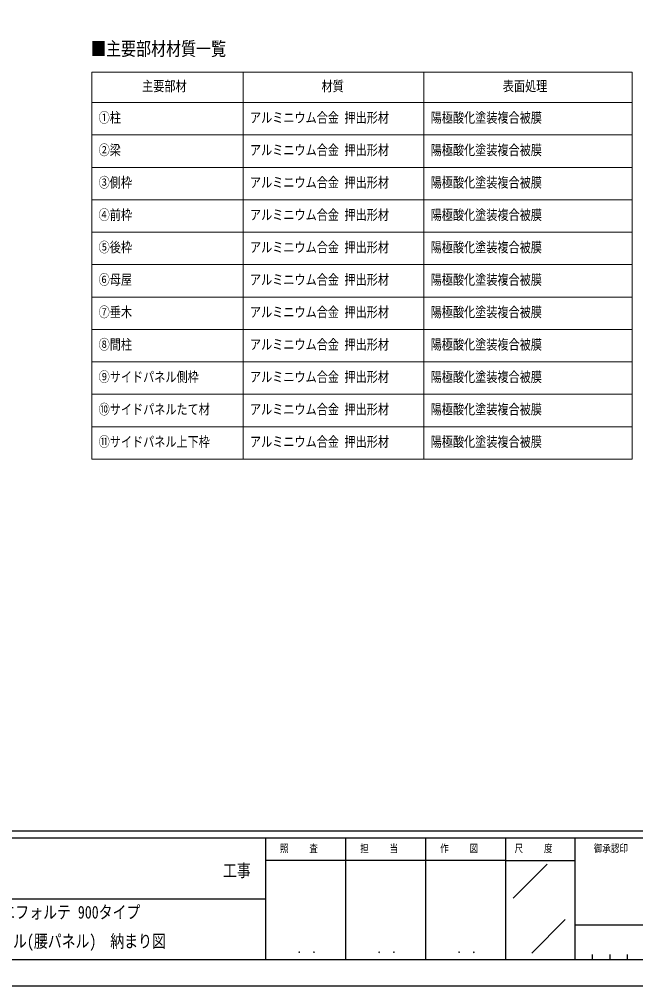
# Model space of a CAD drawing. Units: millimetres, scale not verified. Extents: x -10512 to 10512, y -7425 to 7425.
# Drawn here: x 1466 to 5899, y -7425 to -468 of the extents above; entities that cross this region are included whole.
import ezdxf
from ezdxf.enums import TextEntityAlignment as Align

# ---------------------------------------------------------------- set-up
doc = ezdxf.new("R2010")
doc.units = ezdxf.units.MM
doc.header["$LTSCALE"] = 30
doc.layers.add('0-1_TABLE1', color=7, linetype='Continuous', lineweight=18)
doc.layers.add('0-2_USER1', color=3, linetype='Continuous')
doc.layers.add('0-7_YKK_ZWAK', color=7, linetype='Continuous')
doc.styles.add('ＭＳ ゴシック', font='')
doc.styles.get('ＭＳ ゴシック').set_extended_font_data('MS Gothic')

msp = doc.modelspace()

# ---------------------------------------------------------------- linework, layer by layer
at = {"layer": '0-1_TABLE1'}
for p, q in [((1986.77, -847.57), (5875.01, -847.57)), ((1986.77, -847.57), (1986.77, -3634.24)), ((3075.2, -847.57), (3075.2, -3634.24)), ((4375.01, -847.57), (4375.01, -3634.24)), ((5875.01, -847.57), (5875.01, -3634.24)), ((1986.77, -1067.57), (5875.01, -1067.57)), ((1986.77, -1300.9), (5875.01, -1300.9)), ((1986.77, -1534.24), (5875.01, -1534.24)), ((1986.77, -1767.57), (5875.01, -1767.57)), ((1986.77, -2000.9), (5875.01, -2000.9)), ((1986.77, -2234.24), (5875.01, -2234.24)), ((1986.77, -2467.57), (5875.01, -2467.57)), ((1986.77, -2700.9), (5875.01, -2700.9)), ((1986.77, -2934.24), (5875.01, -2934.24)), ((1986.77, -3167.57), (5875.01, -3167.57)), ((1986.77, -3400.9), (5875.01, -3400.9)), ((1986.77, -3634.24), (5875.01, -3634.24))]:
    msp.add_line(p, q, dxfattribs=at)
at = {"layer": '0-7_YKK_ZWAK'}
for p, q in [((9737.55, -6312.5), (-9762.45, -6312.5)), ((3237.55, -6362.5), (-12.45, -6362.5)), ((3812.55, -6362.5), (3812.55, -7237.5)), ((4387.55, -6362.5), (4387.55, -7237.5)), ((4962.55, -6362.5), (4962.55, -7237.5)), ((5462.55, -6362.5), (4962.55, -6362.5)), ((8043.8, -6362.5), (5462.55, -6362.5)), ((5462.55, -6362.5), (5462.55, -7237.5)), ((4962.55, -6525), (3237.55, -6525)), ((4962.55, -6525), (5462.55, -6525)), ((5017.76, -6795.73), (5262.59, -6550.9)), ((-12.45, -6800), (3237.55, -6800)), ((5151.68, -7189.97), (5392.23, -6949.42)), ((5462.55, -6987.5), (8043.8, -6987.5)), ((5587.55, -7200), (5587.55, -7237.5)), ((5712.55, -7200), (5712.55, -7237.5)), ((5837.55, -7200), (5837.55, -7237.5)), ((-12.45, -7237.5), (3237.55, -7237.5)), ((3237.55, -7237.5), (4962.55, -7237.5)), ((4962.55, -7237.5), (5462.55, -7237.5)), ((5462.55, -7237.5), (8043.8, -7237.5))]:
    msp.add_line(p, q, dxfattribs=at)
msp.add_lwpolyline([(-10512.5, -7425), (10512.5, -7425), (10512.5, 7425), (-10512.5, 7425)], close=True, dxfattribs=at)
msp.add_lwpolyline([(4962.55, -6362.5), (3237.55, -6362.5), (3237.55, -7237.5)], dxfattribs=at)

# ---------------------------------------------------------------- texts
at = {"layer": '0-1_TABLE1', "style": 'ＭＳ ゴシック', "width": 0.8}
for s, p in [('主要部材', (2349.65, -1007.57)), ('材質', (3639.77, -1007.57)), ('表面処理', (4943.68, -1007.57)), ('①柱', (2036.77, -1234.24)), ('アルミニウム合金 押出形材', (3125.2, -1234.24)), ('陽極酸化塗装複合被膜', (4425.01, -1234.24)), ('②梁', (2036.77, -1467.57)), ('アルミニウム合金 押出形材', (3125.2, -1467.57)), ('陽極酸化塗装複合被膜', (4425.01, -1467.57)), ('③側枠', (2036.77, -1700.9)), ('アルミニウム合金 押出形材', (3125.2, -1700.9)), ('陽極酸化塗装複合被膜', (4425.01, -1700.9)), ('④前枠', (2036.77, -1934.24)), ('アルミニウム合金 押出形材', (3125.2, -1934.24)), ('陽極酸化塗装複合被膜', (4425.01, -1934.24)), ('⑤後枠', (2036.77, -2167.57)), ('アルミニウム合金 押出形材', (3125.2, -2167.57)), ('陽極酸化塗装複合被膜', (4425.01, -2167.57)), ('⑥母屋', (2036.77, -2400.9)), ('アルミニウム合金 押出形材', (3125.2, -2400.9)), ('陽極酸化塗装複合被膜', (4425.01, -2400.9)), ('⑦垂木', (2036.77, -2634.24)), ('アルミニウム合金 押出形材', (3125.2, -2634.24)), ('陽極酸化塗装複合被膜', (4425.01, -2634.24)), ('⑧間柱', (2036.77, -2867.57)), ('アルミニウム合金 押出形材', (3125.2, -2867.57)), ('陽極酸化塗装複合被膜', (4425.01, -2867.57)), ('⑨サイドパネル側枠', (2036.77, -3100.9)), ('アルミニウム合金 押出形材', (3125.2, -3100.9)), ('陽極酸化塗装複合被膜', (4425.01, -3100.9)), ('⑩サイドパネルたて材', (2036.77, -3334.24)), ('アルミニウム合金 押出形材', (3125.2, -3334.24)), ('陽極酸化塗装複合被膜', (4425.01, -3334.24)), ('⑪サイドパネル上下枠', (2036.77, -3567.57)), ('アルミニウム合金 押出形材', (3125.2, -3567.57)), ('陽極酸化塗装複合被膜', (4425.01, -3567.57))]:
    msp.add_text(s, height=73.31, dxfattribs=at).set_placement(p, align=Align.BOTTOM_LEFT)
at = {"layer": '0-2_USER1', "style": 'ＭＳ ゴシック', "width": 0.8}
for s, height, p in [('■主要部材材質一覧', 98.97, (1981.6, -759.17)), ('サイクルポート エフォルテ 900タイプ', 91.64, (587.45, -6969.36)), ('単体セット サイドパネル(腰パネル)\u3000納まり図', 91.64, (370.79, -7177.69))]:
    msp.add_text(s, height=height, dxfattribs=at).set_placement(p, align=Align.BOTTOM_LEFT)
at = {"layer": '0-7_YKK_ZWAK', "style": 'ＭＳ ゴシック', "width": 0.8}
for s, height, p in [('照     査', 54.99, (3341.05, -6481.25)), ('担     当', 54.99, (3918.05, -6481.25)), ('作     図', 54.99, (4493.05, -6481.25)), ('尺     度', 54.99, (5028.55, -6481.25)), ('御承認印', 54.99, (5597.85, -6481.25)), ('工事', 91.64, (2930.83, -6668.66)), ('． ．', 64.79, (3462.5, -7210.88)), ('． ．', 64.79, (4037.5, -7210.88)), ('． ．', 64.79, (4612.5, -7210.88))]:
    msp.add_text(s, height=height, dxfattribs=at).set_placement(p, align=Align.BOTTOM_LEFT)

doc.saveas('drawing.dxf')
